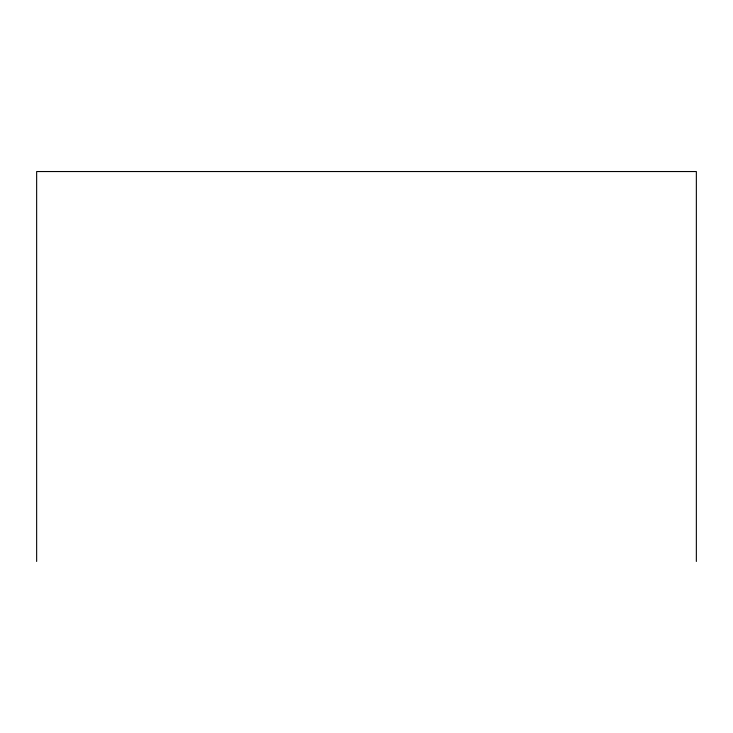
<?xml version="1.0" encoding="UTF-8"?>
<svg xmlns="http://www.w3.org/2000/svg" width="733" height="733" viewBox="0 0 733 733"><rect width="100%" height="100%" fill="white"/><g stroke="black" fill="none" stroke-linecap="round" stroke-linejoin="round"><path stroke-width="1.1" d="M696.35 561.46L696.35 171.54L36.65 171.54L36.65 561.46"/></g></svg>
